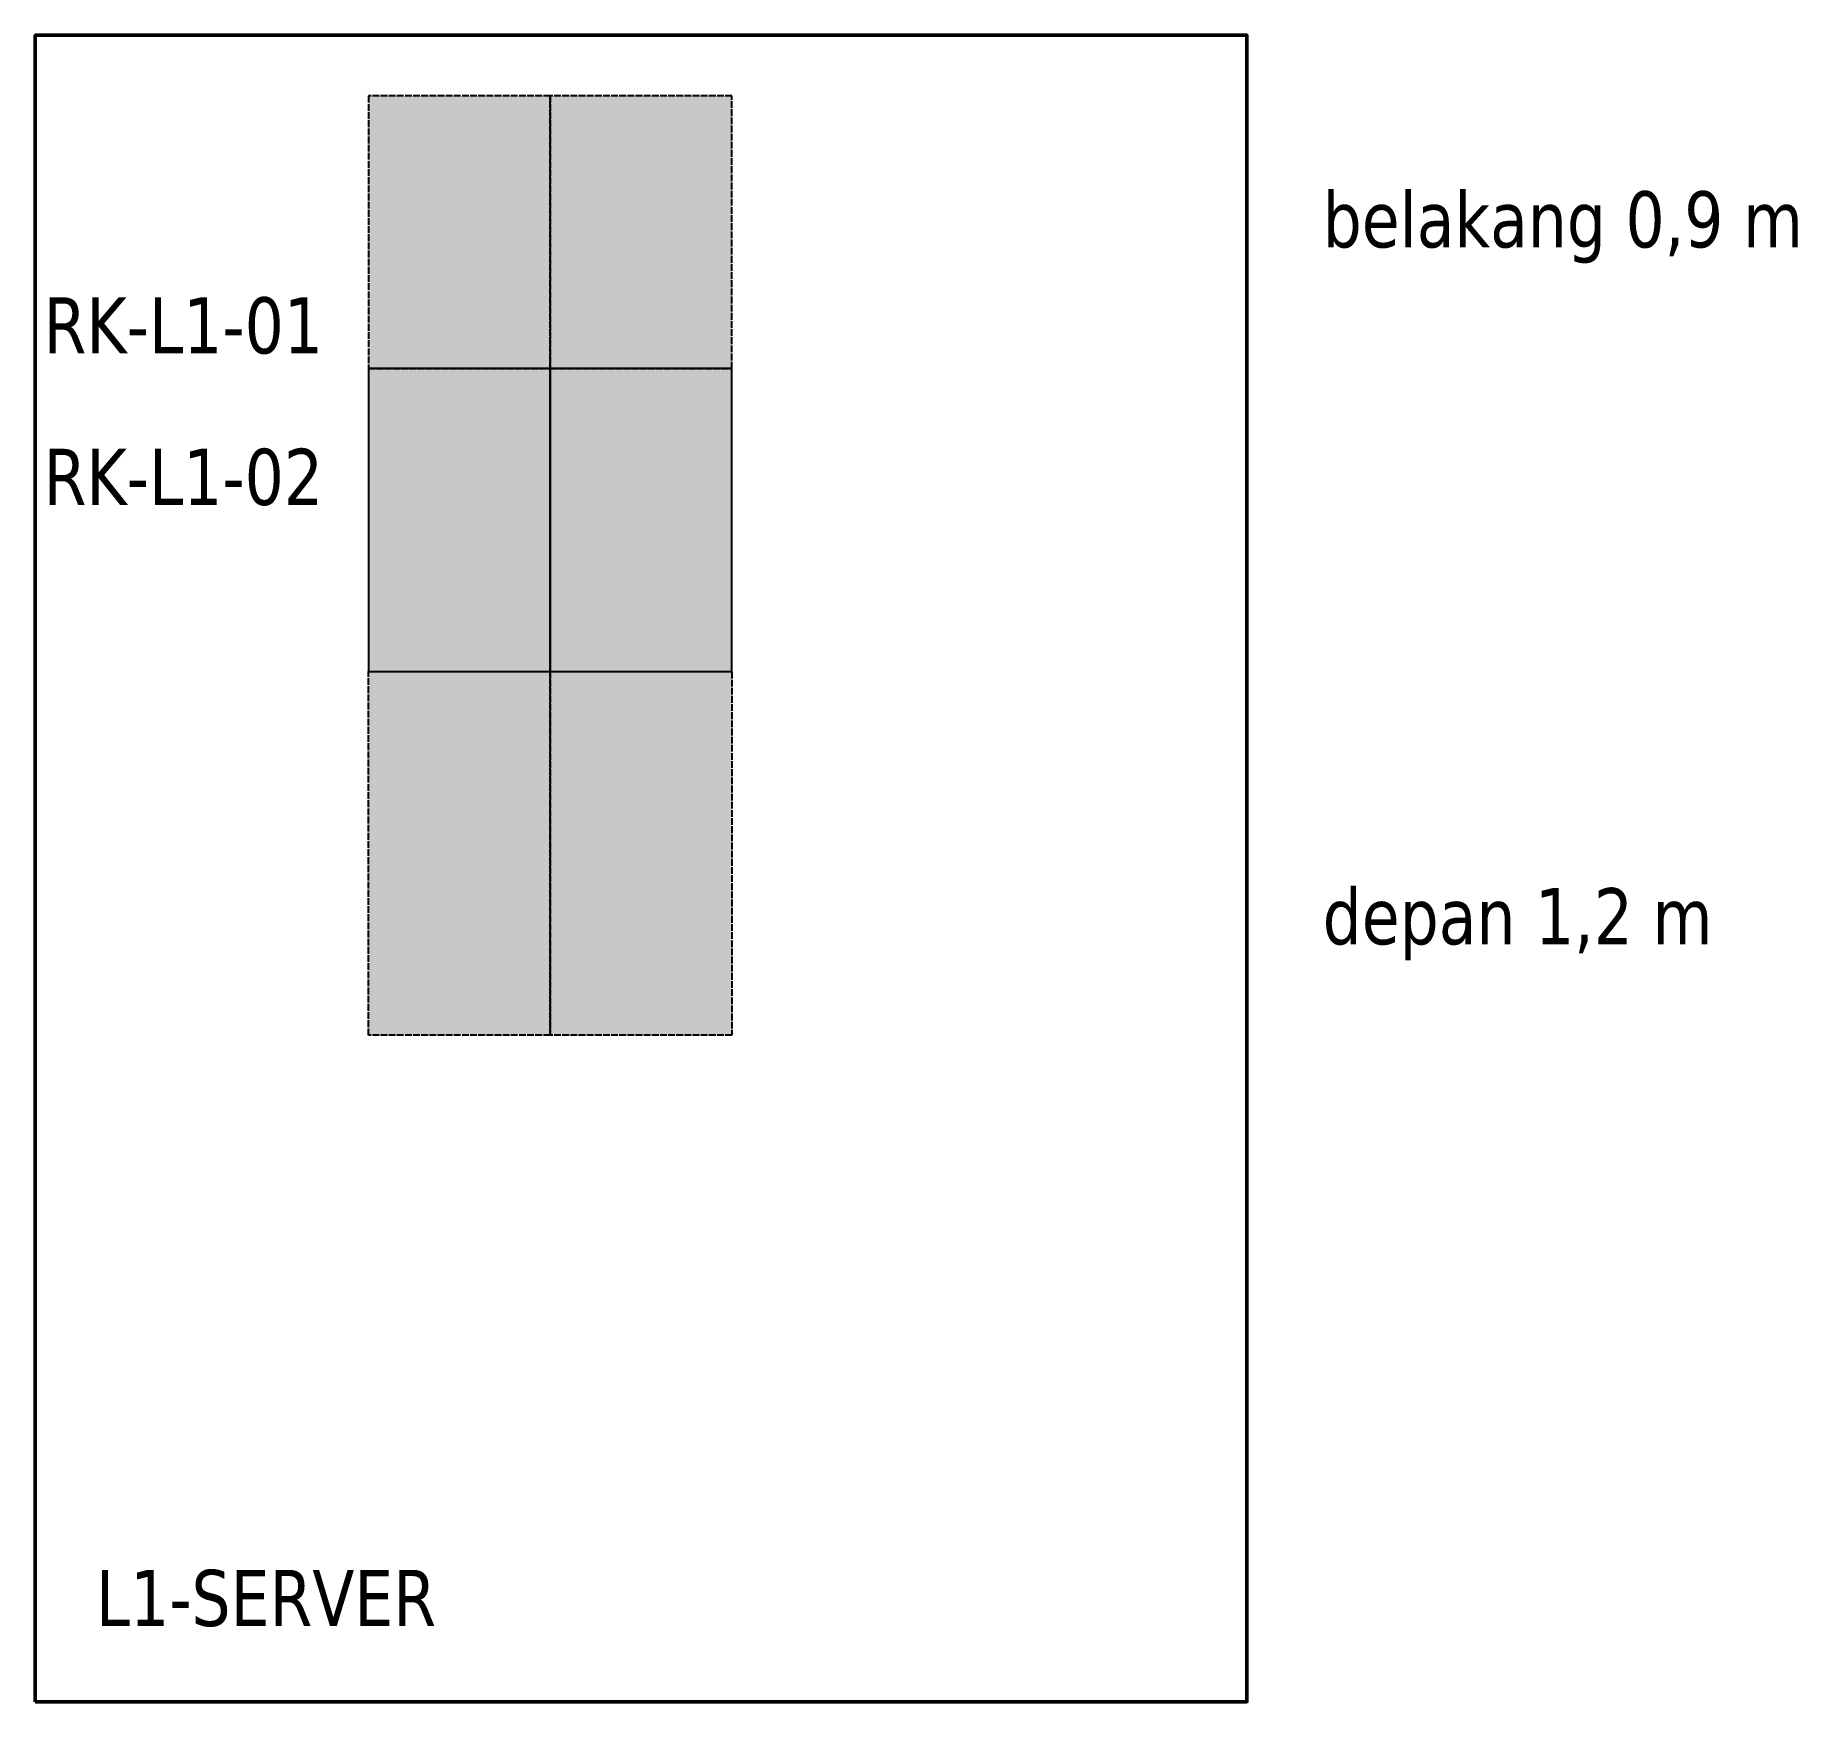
# Model space of a CAD drawing. Header units: millimetres. Extents: x -100 to 30818, y -20000 to 24000.
# Drawn here: x 25000 to 30818, y 18500 to 24000 of the extents above.
import ezdxf
from ezdxf.enums import TextEntityAlignment as Align

# ---------------------------------------------------------------- set-up
doc = ezdxf.new("R2010")
doc.units = ezdxf.units.MM
doc.linetypes.add('DASHED', pattern=[1.524, 1.27, -0.254])
doc.layers.add('A-ANNO-RMNM', color=7, linetype='Continuous', lineweight=18, true_color=0x22302a)
doc.layers.add('A-WALL', color=7, linetype='Continuous', lineweight=50, true_color=0x1f4d3a)
for name, color, linetype in [('ICT-CLRZ', 7, 'Continuous'), ('ICT-RACK', 7, 'Continuous'), ('ICT-RACK-IDEN', 7, 'Continuous')]:
    doc.layers.add(name, color=color, linetype=linetype)
doc.styles.add('KR-SANS', font='DejaVuSans.ttf', dxfattribs={"width": 0.8})

msp = doc.modelspace()

# ---------------------------------------------------------------- hatches: boundary and pattern name
at = {"layer": 'ICT-CLRZ', "true_color": 0xf6e3da}
h = msp.add_hatch(color=254, dxfattribs=at)
h.dxf.hatch_style = 1
h.paths.add_polyline_path([(26100, 22900), (26700, 22900), (26700, 23800), (26100, 23800)])
h = msp.add_hatch(color=254, dxfattribs=at)
h.dxf.hatch_style = 1
h.paths.add_polyline_path([(26700, 22900), (27300, 22900), (27300, 23800), (26700, 23800)])
h = msp.add_hatch(color=254, dxfattribs=at)
h.dxf.hatch_style = 1
h.paths.add_polyline_path([(26100, 21900), (26700, 21900), (26700, 20700), (26100, 20700)])
h = msp.add_hatch(color=254, dxfattribs=at)
h.dxf.hatch_style = 1
h.paths.add_polyline_path([(26700, 21900), (27300, 21900), (27300, 20700), (26700, 20700)])
at = {"layer": 'ICT-RACK', "true_color": 0xcfe0d6}
h = msp.add_hatch(color=254, dxfattribs=at)
h.dxf.hatch_style = 1
h.paths.add_polyline_path([(26100, 21900), (26700, 21900), (26700, 22900), (26100, 22900)])
h = msp.add_hatch(color=254, dxfattribs=at)
h.dxf.hatch_style = 1
h.paths.add_polyline_path([(26700, 21900), (27300, 21900), (27300, 22900), (26700, 22900)])

# ---------------------------------------------------------------- linework, layer by layer
at = {"layer": 'A-WALL', "color": 119, "true_color": 0x1f4d3a}
msp.add_lwpolyline([(25000, 18500), (29000, 18500), (29000, 24000), (25000, 24000)], close=True, dxfattribs=at)
at = {"layer": 'ICT-CLRZ', "color": 15, "linetype": 'DASHED', "ltscale": 17.638889, "true_color": 0xb5532f}
for points in [[(26100, 22900), (26700, 22900), (26700, 23800), (26100, 23800)], [(26700, 22900), (27300, 22900), (27300, 23800), (26700, 23800)], [(26100, 21900), (26700, 21900), (26700, 20700), (26100, 20700)], [(26700, 21900), (27300, 21900), (27300, 20700), (26700, 20700)]]:
    msp.add_lwpolyline(points, close=True, dxfattribs=at)
at = {"layer": 'ICT-RACK', "color": 119, "true_color": 0x1f4d3a}
for points in [[(26100, 21900), (26700, 21900), (26700, 22900), (26100, 22900)], [(26700, 21900), (27300, 21900), (27300, 22900), (26700, 22900)]]:
    msp.add_lwpolyline(points, close=True, dxfattribs=at)

# ---------------------------------------------------------------- texts
at = {"layer": 'A-ANNO-RMNM', "color": 119, "true_color": 0x1f4d3a, "style": 'KR-SANS', "width": 0.8}
msp.add_text('L1-SERVER', height=185.21, dxfattribs=at).set_placement((25200, 18750))
at = {"layer": 'ICT-CLRZ', "color": 15, "true_color": 0xb5532f, "style": 'KR-SANS', "width": 0.8}
for s, p in [('belakang 0,9 m', (29250, 23300)), ('depan 1,2 m', (29250, 21000))]:
    msp.add_text(s, height=185.208, dxfattribs=at).set_placement(p)
at = {"layer": 'ICT-RACK-IDEN', "color": 119, "true_color": 0x1f4d3a, "style": 'KR-SANS', "width": 0.8}
for s, p in [('RK-L1-01', (25950, 22950)), ('RK-L1-02', (25950, 22450))]:
    msp.add_text(s, height=185.21, dxfattribs=at).set_placement(p, align=Align.RIGHT)

doc.saveas('drawing.dxf')
